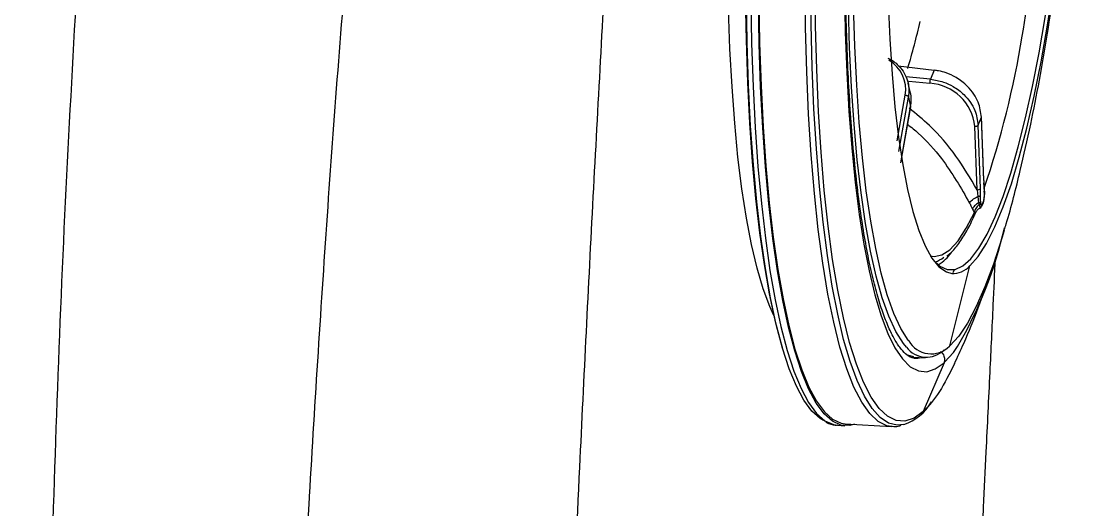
# Model space of a CAD drawing. Extents: x 832 to 912, y 781 to 934.
# Drawn here: x 861.07 to 865.291, y 842.999 to 844.95 of the extents above; entities that cross this region are included whole.
import ezdxf

# ---------------------------------------------------------------- set-up
doc = ezdxf.new("R2010")
doc.units = 0
doc.header["$MEASUREMENT"] = 0
doc.layers.add('1', color=4, linetype='Continuous')

# ---------------------------------------------------------------- blocks, each defined once
blk = doc.blocks.new('2026 SOVEREIGN HL')
at = {"layer": '1', "color": 3, "linetype": 'Continuous', "lineweight": 25}
for p, q in [((32.8406, 47.6773), (32.985, 47.6597)), ((32.985, 47.6597), (32.9699, 47.6235)), ((32.9699, 47.6235), (32.8718, 47.6329)), ((32.8899, 47.5679), (32.8808, 47.6081)), ((32.8833, 47.6156), (32.9676, 47.6075)), ((32.837, 47.3783), (32.8692, 47.5594)), ((32.8434, 47.3355), (32.882, 47.5524)), ((32.882, 47.5524), (32.8906, 47.514)), ((32.8509, 47.2901), (32.8906, 47.514)), ((32.851, 47.2893), (32.8907, 47.5128)), ((33.16, 47.4396), (33.1735, 47.4719)), ((33.1825, 47.2196), (33.1735, 47.4719)), ((33.1827, 47.2207), (33.1736, 47.4744)), ((33.1554, 47.1827), (33.1464, 47.4349)), ((33.169, 47.1874), (33.16, 47.4396)), ((33.1837, 47.1948), (33.1829, 47.2097)), ((33.1851, 47.1719), (33.1837, 47.1951)), ((33.1554, 47.1827), (33.1588, 47.155)), ((33.1588, 47.155), (33.1619, 47.1302)), ((33.1848, 47.1536), (33.1853, 47.1648)), ((33.1853, 47.1645), (33.1851, 47.1721)), ((33.1619, 47.1302), (33.1639, 47.1224)), ((33.1758, 47.1195), (33.1788, 47.1266)), ((33.1469, 47.0837), (33.1504, 47.0922)), ((33.0475, 46.5598), (33.1271, 46.8783)), ((33.0623, 46.8603), (33.0586, 46.8509)), ((32.8764, 46.5235), (32.9023, 46.5165)), ((33.037, 46.5475), (33.037, 46.5475)), ((32.9022, 46.5139), (32.9491, 46.5119)), ((32.9027, 46.5101), (32.907, 46.5097)), ((33.0237, 46.4917), (32.941, 46.2973)), ((32.5983, 46.2424), (32.6285, 46.2405)), ((32.629, 46.2484), (32.814, 46.2371)), ((32.8161, 46.237), (32.814, 46.2371))]:
    blk.add_line(p, q, dxfattribs=at)
at = {"layer": '1', "color": 3, "linetype": 'Continuous', "lineweight": 25, "flags": 128}
for points in [[(32.5431, 46.2617), (32.5292, 46.2697), (32.4963, 46.2989), (32.4647, 46.3418), (32.4345, 46.3981), (32.4059, 46.4675), (32.3792, 46.5497), (32.3543, 46.6442), (32.3315, 46.7505), (32.3109, 46.868), (32.2925, 46.9961), (32.2765, 47.1342), (32.263, 47.2814), (32.252, 47.4371), (32.2437, 47.6003), (32.2379, 47.7702), (32.2349, 47.9459)], [(32.2529, 47.9419), (32.2559, 47.7656), (32.2617, 47.5951), (32.2701, 47.4314), (32.2811, 47.2752), (32.2947, 47.1275), (32.3107, 46.989), (32.3291, 46.8605), (32.3498, 46.7426), (32.3727, 46.636), (32.3976, 46.5412), (32.4245, 46.4588), (32.4531, 46.3891), (32.4834, 46.3327), (32.5151, 46.2896), (32.5482, 46.2603), (32.5823, 46.2448), (32.5983, 46.2424)], [(32.6661, 46.2461), (32.6476, 46.2414), (32.6125, 46.243), (32.5784, 46.2585), (32.5454, 46.2878), (32.5136, 46.3308), (32.4834, 46.3873), (32.4547, 46.4569), (32.4279, 46.5394), (32.4029, 46.6341), (32.38, 46.7407), (32.3593, 46.8586), (32.3409, 46.9872), (32.3249, 47.1257), (32.3113, 47.2734), (32.3003, 47.4295), (32.2919, 47.5933), (32.2862, 47.7637), (32.2831, 47.94)], [(32.2846, 47.9427), (32.2877, 47.767), (32.2934, 47.597), (32.3018, 47.4338), (32.3128, 47.2781), (32.3263, 47.1308), (32.3423, 46.9928), (32.3606, 46.8646), (32.3813, 46.7471), (32.4041, 46.6408), (32.4289, 46.5463), (32.4557, 46.4641), (32.4843, 46.3947), (32.5145, 46.3384), (32.5461, 46.2955), (32.579, 46.2662), (32.6131, 46.2508), (32.629, 46.2484)], [(32.2306, 47.9534), (32.2336, 47.779), (32.2393, 47.6104), (32.2477, 47.4484), (32.2585, 47.294), (32.2719, 47.1478), (32.2878, 47.0108), (32.306, 46.8837), (32.3265, 46.7671), (32.3491, 46.6616), (32.3738, 46.5679), (32.3778, 46.5542)], [(32.8741, 46.5536), (32.8614, 46.5692), (32.8317, 46.6163), (32.8037, 46.6771), (32.7774, 46.7511), (32.753, 46.838), (32.7307, 46.9371), (32.7106, 47.0479), (32.6928, 47.1697), (32.6775, 47.3017), (32.6647, 47.4431), (32.6545, 47.5931), (32.647, 47.7507), (32.6423, 47.915)], [(32.8828, 46.5792), (32.8809, 46.5817), (32.8515, 46.6286), (32.8236, 46.689), (32.7974, 46.7626), (32.7732, 46.8489), (32.751, 46.9475), (32.7311, 47.0576), (32.7134, 47.1786), (32.6982, 47.3098), (32.6855, 47.4504), (32.6753, 47.5995), (32.6679, 47.7562), (32.6631, 47.9195)], [(32.8004, 47.9294), (32.807, 47.7829), (32.8163, 47.644), (32.8281, 47.5136), (32.8426, 47.3927), (32.8594, 47.2822), (32.8785, 47.1828), (32.8998, 47.0953), (32.9231, 47.0203), (32.9483, 46.9583), (32.9751, 46.9098), (33.0034, 46.8751), (33.033, 46.8546), (33.0543, 46.8486)], [(32.3448, 46.68), (32.328, 46.7165), (32.3019, 46.7864), (32.2776, 46.8688), (32.2553, 46.9632), (32.2351, 47.069), (32.2172, 47.1856), (32.2015, 47.3124), (32.1883, 47.4484), (32.1777, 47.593), (32.1695, 47.7452), (32.1641, 47.9042), (32.1612, 48.0689), (32.1611, 48.2384), (32.1636, 48.4117), (32.1688, 48.5878), (32.1766, 48.7654), (32.187, 48.9437), (32.1999, 49.1215), (32.2153, 49.2978), (32.233, 49.4715), (32.2529, 49.6415), (32.275, 49.8068), (32.299, 49.9665)], [(33.127, 46.8783), (33.1604, 46.9157), (33.1938, 46.9677), (33.2272, 47.0338), (33.2602, 47.1137), (33.2925, 47.2065), (33.324, 47.3118), (33.3544, 47.4286), (33.3835, 47.556), (33.411, 47.6932), (33.4367, 47.839), (33.4605, 47.9923), (33.4821, 48.152), (33.5015, 48.3169), (33.5183, 48.4857), (33.5326, 48.6571), (33.5442, 48.8298), (33.553, 49.0025), (33.559, 49.1739)], [(32.976, 46.9085), (32.9784, 46.9055), (33.007, 46.8777), (33.0368, 46.8639), (33.0676, 46.8643), (33.0991, 46.8787), (33.131, 46.9072), (33.1632, 46.9494), (33.1955, 47.0052), (33.2276, 47.074), (33.2592, 47.1555), (33.2902, 47.249), (33.3203, 47.3538), (33.3493, 47.4693), (33.377, 47.5945), (33.4032, 47.7286), (33.4277, 47.8705), (33.4503, 48.0194), (33.4709, 48.1741), (33.4893, 48.3335), (33.5055, 48.4965), (33.5133, 48.5872)], [(32.814, 46.2371), (32.7956, 46.2401), (32.7609, 46.2571), (32.7273, 46.2886), (32.6951, 46.3343), (32.6644, 46.394), (32.6355, 46.4675), (32.6085, 46.5542), (32.5835, 46.6537), (32.5607, 46.7655), (32.5402, 46.8889), (32.5221, 47.0231), (32.5065, 47.1676), (32.4936, 47.3215), (32.4833, 47.4838), (32.4758, 47.6537), (32.4711, 47.8303), (32.4691, 48.0126), (32.47, 48.1995), (32.4737, 48.39)], [(32.8631, 46.2447), (32.8369, 46.242), (32.8025, 46.2505), (32.769, 46.2728), (32.7368, 46.3088), (32.7059, 46.3583), (32.6766, 46.4211), (32.649, 46.4967), (32.6232, 46.5849), (32.5994, 46.6851), (32.5777, 46.7969), (32.5583, 46.9195), (32.5411, 47.0524), (32.5264, 47.1948), (32.5142, 47.346), (32.5045, 47.5052), (32.4975, 47.6715), (32.4931, 47.844), (32.4914, 48.0219), (32.4923, 48.2041), (32.496, 48.3898)], [(32.941, 46.2973), (32.9042, 46.2709), (32.868, 46.2589), (32.8325, 46.2613), (32.7981, 46.2781), (32.7648, 46.3093), (32.7329, 46.3546), (32.7025, 46.4138), (32.6738, 46.4866), (32.647, 46.5725), (32.6223, 46.6712), (32.5997, 46.7819), (32.5793, 46.9042), (32.5614, 47.0373), (32.546, 47.1805), (32.5332, 47.3329), (32.523, 47.4938), (32.5155, 47.6622), (32.5109, 47.8372), (32.5089, 48.0179), (32.5098, 48.2031), (32.5135, 48.3919)], [(32.6258, 48.0178), (32.6261, 47.9788), (32.6295, 47.8116), (32.6356, 47.6504), (32.6443, 47.4961), (32.6555, 47.3497), (32.6693, 47.2119), (32.6856, 47.0837), (32.7041, 46.9657), (32.7249, 46.8586), (32.7479, 46.7631), (32.7728, 46.6797), (32.7995, 46.6089), (32.8279, 46.5512), (32.8578, 46.5068), (32.8891, 46.4761), (32.9215, 46.4591), (32.9548, 46.4561), (32.989, 46.467), (33.0237, 46.4917)], [(33.1825, 47.2196), (33.1827, 47.2206), (33.1827, 47.2207)], [(32.969, 46.918), (32.9843, 46.9157), (33.0156, 46.9221), (33.0476, 46.9431), (33.08, 46.9787), (33.1125, 47.0285), (33.1449, 47.0921)], [(33.2641, 47.0197), (33.2548, 46.9887), (33.2213, 46.8856), (33.1871, 46.7945), (33.1524, 46.7159), (33.1174, 46.6504), (33.0824, 46.5982), (33.0475, 46.5598)], [(33.0259, 46.4937), (33.061, 46.533), (33.0778, 46.5567)], [(32.907, 46.5097), (32.9194, 46.5099), (32.9338, 46.5126)]]:
    blk.add_lwpolyline(points, dxfattribs=at)
at = {"layer": '1', "color": 3, "linetype": 'Continuous', "lineweight": 25}
for centre, radius, start, end in [((24.6162, 49.3032), 8.8489, 350.19381, 355.84408), ((30.2959, 48.4483), 2.6987, 343.1723, 347.2849), ((29.6792, 48.3856), 3.7038, 341.1358, 350.8424), ((32.7326, 47.5812), 0.1384, 350.968, 58.9343), ((32.9557, 47.4162), 0.1916, 5.5816, 86.4387), ((33.158, 47.1973), 0.0147, 260.0729, 318.2478), ((31.6137, 47.4096), 1.6944, 329.7767, 347.0476), ((32.9526, 46.9979), 0.1099, 289.0213, 309.4652), ((32.8957, 47.0457), 0.1943, 302.788, 324.1981), ((33.0601, 46.9384), 0.0899, 266.2835, 318.0873), ((32.9722, 46.6301), 0.1028, 209.6822, 315.3085), ((32.9538, 46.6137), 0.0998, 217.014, 314.6676), ((32.9017, 46.7208), 0.2172, 311.362, 312.1569), ((32.8586, 46.6738), 0.2458, 312.1882, 312.8875), ((32.795, 46.4404), 0.2072, 289.2103, 329.4882)]:
    blk.add_arc(centre, radius, start, end, dxfattribs=at)
for points, knots in [([(33.2643, 47.022), (33.2668, 47.03), (33.291, 47.1075), (33.3258, 47.2469), (33.3695, 47.438), (33.4054, 47.6207), (33.4368, 47.803), (33.4643, 47.9875), (33.4879, 48.1692), (33.5079, 48.3496), (33.5249, 48.5293), (33.5389, 48.7088), (33.55, 48.8881), (33.5575, 49.0495), (33.5606, 49.1506), (33.5618, 49.1924)], [0, 0, 0, 0, 0.0126736, 0.1230906, 0.2155736, 0.3011915, 0.3902038, 0.4746215, 0.5560506, 0.6355354, 0.7137657, 0.7912425, 0.868367, 0.9454943, 1, 1, 1, 1]), ([(29.6088, 48.83), (29.593, 48.5463), (29.5616, 47.9797), (29.5142, 47.1311), (29.48, 46.2836), (29.4537, 45.4375), (29.4335, 44.5975), (29.416, 43.806), (29.3966, 43.0622), (29.3792, 42.362), (29.3661, 41.6645), (29.3569, 40.9711), (29.3503, 40.2832), (29.345, 39.5998), (29.342, 39.1484), (29.3405, 38.9222)], [0, 0, 0, 0, 0.08319, 0.166175, 0.24977, 0.333564, 0.417506, 0.500984, 0.572156, 0.643477, 0.714888, 0.786315, 0.857598, 0.928669, 1, 1, 1, 1]), ([(30.7078, 48.8307), (30.6887, 48.6352), (30.6507, 48.2449), (30.603, 47.6601), (30.5607, 47.078), (30.5226, 46.4991), (30.4973, 46.0834), (30.4828, 45.8296), (30.4774, 45.7359), (30.4731, 45.6595), (30.4698, 45.6002), (30.467, 45.5497), (30.4633, 45.4828), (30.4581, 45.3867), (30.4513, 45.2597), (30.4432, 45.1036), (30.4345, 44.9345), (30.4262, 44.7668), (30.4177, 44.5897), (30.4093, 44.4088), (30.4012, 44.2292), (30.3947, 44.0777), (30.3896, 43.9539), (30.3857, 43.8578), (30.3823, 43.7738), (30.3788, 43.6827), (30.3744, 43.5654), (30.3691, 43.4181), (30.3631, 43.244), (30.3576, 43.0708), (30.3528, 42.9112), (30.3488, 42.7723), (30.345, 42.6362), (30.3414, 42.5007), (30.3384, 42.3829), (30.3349, 42.2426), (30.3308, 42.0683), (30.3264, 41.8715), (30.3226, 41.6917), (30.3193, 41.5335), (30.316, 41.3685), (30.3128, 41.197), (30.3064, 40.8425), (30.298, 40.307), (30.2898, 39.5939), (30.2871, 39.1233), (30.2858, 38.8878)], [0, 0, 0, 0, 0.05739, 0.114567, 0.171506, 0.228395, 0.284968, 0.294278, 0.303506, 0.312736, 0.316928, 0.321082, 0.327699, 0.33678, 0.349616, 0.365431, 0.383235, 0.399973, 0.415454, 0.436167, 0.454103, 0.469268, 0.481669, 0.491312, 0.498201, 0.506959, 0.518756, 0.533586, 0.551445, 0.571423, 0.586056, 0.599846, 0.613631, 0.627408, 0.641088, 0.649523, 0.670168, 0.69429, 0.709693, 0.725215, 0.742784, 0.76036, 0.777943, 0.851962, 0.925942, 1, 1, 1, 1]), ([(31.7132, 48.7665), (31.7026, 48.59), (31.6813, 48.2338), (31.6516, 47.6959), (31.6225, 47.1548), (31.5947, 46.6139), (31.5659, 46.0192), (31.5373, 45.3717), (31.5104, 44.6723), (31.4853, 43.8902), (31.4642, 43.0264), (31.4471, 42.0826), (31.4349, 41.1449), (31.4275, 40.2151), (31.4264, 39.6037), (31.4259, 39.2979)], [0, 0, 0, 0, 0.0544383, 0.1098242, 0.1655244, 0.2212614, 0.2769508, 0.3498668, 0.4228109, 0.495878, 0.5963127, 0.6973091, 0.7982168, 0.8990358, 1, 1, 1, 1]), ([(32.9046, 46.5107), (32.8997, 46.5114), (32.8899, 46.5128), (32.8702, 46.5264), (32.8473, 46.5514), (32.8232, 46.5895), (32.7993, 46.6391), (32.776, 46.7006), (32.7537, 46.774), (32.7326, 46.8587), (32.7131, 46.9544), (32.6953, 47.0605), (32.6795, 47.1762), (32.6657, 47.3009), (32.6541, 47.4339), (32.6447, 47.5744), (32.6376, 47.7218), (32.6328, 47.8718), (32.6316, 47.9749), (32.631, 48.0249)], [0, 0, 0, 0, 0.05492, 0.110485, 0.169821, 0.227179, 0.284679, 0.342869, 0.401725, 0.461086, 0.520807, 0.58078, 0.64093, 0.701206, 0.761574, 0.822009, 0.882494, 0.943017, 1, 1, 1, 1]), ([(32.7994, 47.7079), (32.8039, 47.7058), (32.8236, 47.6965), (32.8483, 47.6732), (32.8701, 47.6412), (32.8851, 47.6017), (32.8832, 47.5715), (32.882, 47.5524)], [0, 0, 0, 0, 0.073748, 0.318981, 0.513044, 0.691438, 1, 1, 1, 1]), ([(33.1735, 47.4719), (33.1706, 47.492), (33.1661, 47.5239), (33.1431, 47.5655), (33.1146, 47.6004), (33.0764, 47.6297), (33.0363, 47.6482), (33.0066, 47.6565), (32.9908, 47.6588), (32.985, 47.6597)], [0, 0, 0, 0, 0.2254281, 0.3565677, 0.4997021, 0.6901855, 0.8371628, 0.9404704, 1, 1, 1, 1]), ([(32.9676, 47.6075), (32.9677, 47.6089), (32.9678, 47.6119), (32.9684, 47.6167), (32.9691, 47.6209), (32.9696, 47.6226), (32.9699, 47.6235)], [0, 0, 0, 0, 0.250002, 0.500007, 0.749994, 1, 1, 1, 1]), ([(32.9699, 47.6235), (32.9872, 47.6206), (33.0186, 47.6153), (33.0641, 47.594), (33.1012, 47.5663), (33.1293, 47.5328), (33.1525, 47.4917), (33.1571, 47.4598), (33.16, 47.4396)], [0, 0, 0, 0, 0.176664, 0.320153, 0.500148, 0.642586, 0.77352, 1, 1, 1, 1]), ([(32.882, 47.5524), (32.8816, 47.5532), (32.8809, 47.5548), (32.8778, 47.5571), (32.8738, 47.5588), (32.8707, 47.5592), (32.8692, 47.5594)], [0, 0, 0, 0, 0.249987, 0.500008, 0.750007, 1, 1, 1, 1]), ([(32.8906, 47.514), (32.8931, 47.5333), (32.8956, 47.5533), (32.8889, 47.5713), (32.8887, 47.5719)], [0, 0, 0, 0, 0.9683815, 1, 1, 1, 1]), ([(33.1554, 47.1827), (33.1289, 47.2281), (33.0758, 47.3188), (32.9824, 47.4281), (32.9122, 47.4851), (32.8846, 47.5075)], [0, 0, 0, 0, 0.3777464, 0.7555198, 1, 1, 1, 1]), ([(32.8784, 47.4437), (32.8929, 47.4319), (32.9433, 47.3908), (33.0343, 47.2886), (33.0911, 47.1895), (33.1258, 47.1289)], [0, 0, 0, 0, 0.135171, 0.471757, 1, 1, 1, 1]), ([(33.16, 47.4396), (33.1595, 47.4389), (33.1586, 47.4375), (33.1552, 47.4359), (33.151, 47.4349), (33.1479, 47.4349), (33.1464, 47.4349)], [0, 0, 0, 0, 0.250011, 0.499974, 0.750007, 1, 1, 1, 1]), ([(33.1825, 47.2196), (33.1827, 47.2144), (33.1831, 47.2051), (33.1836, 47.1962), (33.1838, 47.1923)], [0, 0, 0, 0, 0.559982, 1, 1, 1, 1]), ([(33.1258, 47.1289), (33.1268, 47.1309), (33.1289, 47.135), (33.1365, 47.1421), (33.1468, 47.1493), (33.1548, 47.1531), (33.1588, 47.155)], [0, 0, 0, 0, 0.233406, 0.486541, 0.746968, 1, 1, 1, 1]), ([(33.1697, 47.1587), (33.1693, 47.1583), (33.1686, 47.1573), (33.166, 47.1562), (33.1626, 47.1553), (33.16, 47.1551), (33.1588, 47.155)], [0, 0, 0, 0, 0.2431058, 0.4999782, 0.756892, 1, 1, 1, 1]), ([(33.1697, 47.1587), (33.1696, 47.1642), (33.1694, 47.1739), (33.1691, 47.1833), (33.169, 47.1874)], [0, 0, 0, 0, 0.559974, 1, 1, 1, 1]), ([(33.1701, 47.1339), (33.17, 47.1385), (33.1699, 47.1468), (33.1697, 47.1551), (33.1697, 47.1587)], [0, 0, 0, 0, 0.559993, 1, 1, 1, 1]), ([(33.1787, 47.1265), (33.1795, 47.1285), (33.1811, 47.1325), (33.1832, 47.1416), (33.1847, 47.1493), (33.1848, 47.1534), (33.1848, 47.1536)], [0, 0, 0, 0, 0.321133, 0.647998, 0.982143, 1, 1, 1, 1]), ([(33.1799, 47.1313), (33.1808, 47.1337), (33.1823, 47.138), (33.1841, 47.1472), (33.185, 47.156), (33.1852, 47.161), (33.1852, 47.1634)], [0, 0, 0, 0, 0.333516, 0.622401, 0.821334, 1, 1, 1, 1]), ([(33.1851, 47.1698), (33.1852, 47.1703), (33.1854, 47.1715), (33.1847, 47.1731), (33.1832, 47.1746), (33.1816, 47.1753), (33.1808, 47.1756)], [0, 0, 0, 0, 0.245332, 0.500046, 0.754707, 1, 1, 1, 1]), ([(33.1838, 47.1923), (33.184, 47.1881), (33.1845, 47.1806), (33.1849, 47.1731), (33.1851, 47.1698)], [0, 0, 0, 0, 0.560008, 1, 1, 1, 1]), ([(33.1851, 47.1698), (33.1851, 47.1686), (33.1852, 47.1666), (33.1852, 47.1644), (33.1852, 47.1634)], [0, 0, 0, 0, 0.559756, 1, 1, 1, 1]), ([(33.1852, 47.1634), (33.1854, 47.1637), (33.1856, 47.1641), (33.1853, 47.1644), (33.1853, 47.1645)], [0, 0, 0, 0, 0.810208, 1, 1, 1, 1]), ([(33.1258, 47.1289), (33.128, 47.1244), (33.1319, 47.1163), (33.1358, 47.1086), (33.1375, 47.1052)], [0, 0, 0, 0, 0.5593358, 1, 1, 1, 1]), ([(33.1619, 47.1302), (33.1589, 47.1284), (33.1527, 47.1247), (33.1453, 47.1182), (33.1398, 47.1116), (33.1383, 47.1075), (33.1376, 47.1056)], [0, 0, 0, 0, 0.249819, 0.506109, 0.759176, 1, 1, 1, 1]), ([(33.1639, 47.1224), (33.1612, 47.1203), (33.1559, 47.1159), (33.1499, 47.108), (33.1459, 47.0998), (33.1452, 47.0946), (33.1449, 47.0921)], [0, 0, 0, 0, 0.249554, 0.50526, 0.758204, 1, 1, 1, 1]), ([(33.1508, 47.0922), (33.1518, 47.0942), (33.1539, 47.0983), (33.1598, 47.1054), (33.166, 47.1088), (33.1701, 47.111)], [0, 0, 0, 0, 0.254324, 0.508493, 1, 1, 1, 1]), ([(33.1701, 47.1339), (33.1698, 47.1335), (33.1692, 47.1327), (33.1673, 47.1316), (33.1649, 47.1307), (33.1629, 47.1304), (33.1619, 47.1302)], [0, 0, 0, 0, 0.245333, 0.49999, 0.754637, 1, 1, 1, 1]), ([(33.1704, 47.1279), (33.1701, 47.1273), (33.1697, 47.1262), (33.1682, 47.1247), (33.1663, 47.1234), (33.1647, 47.1228), (33.1639, 47.1224)], [0, 0, 0, 0, 0.246545, 0.500055, 0.753492, 1, 1, 1, 1]), ([(33.1639, 47.1224), (33.1649, 47.1193), (33.1668, 47.1133), (33.167, 47.1095), (33.1673, 47.1099), (33.1674, 47.1099)], [0, 0, 0, 0, 0.494943, 0.967717, 1, 1, 1, 1]), ([(33.1676, 47.1097), (33.169, 47.1106), (33.1717, 47.1124), (33.1745, 47.1172), (33.1758, 47.1195)], [0, 0, 0, 0, 0.508868, 1, 1, 1, 1]), ([(33.1704, 47.1279), (33.1703, 47.1289), (33.1702, 47.1308), (33.1701, 47.133), (33.1701, 47.1339)], [0, 0, 0, 0, 0.5598137, 1, 1, 1, 1]), ([(33.1704, 47.1279), (33.1705, 47.1264), (33.1709, 47.1233), (33.1718, 47.1204), (33.1732, 47.1189), (33.175, 47.1201), (33.1763, 47.1228), (33.177, 47.1243)], [0, 0, 0, 0, 0.14944, 0.312463, 0.494156, 0.732241, 1, 1, 1, 1]), ([(33.1799, 47.1313), (33.1799, 47.1303), (33.1797, 47.1283), (33.1783, 47.1255), (33.176, 47.1233), (33.174, 47.1225), (33.173, 47.1221)], [0, 0, 0, 0, 0.244446, 0.500028, 0.755589, 1, 1, 1, 1]), ([(33.177, 47.1243), (33.1775, 47.1256), (33.1785, 47.1279), (33.1795, 47.1303), (33.1799, 47.1313)], [0, 0, 0, 0, 0.5600134, 1, 1, 1, 1]), ([(33.0352, 46.9185), (33.0404, 46.9223), (33.0567, 46.9345), (33.0829, 46.967), (33.1145, 47.0175), (33.1358, 47.0572), (33.1464, 47.0827), (33.1469, 47.0837)], [0, 0, 0, 0, 0.1310509, 0.412635, 0.7011352, 0.9880252, 1, 1, 1, 1]), ([(33.1376, 47.1056), (33.1375, 47.1055), (33.1375, 47.1054), (33.1375, 47.1053), (33.1375, 47.1052)], [0, 0, 0, 0, 0.560186, 1, 1, 1, 1]), ([(33.1375, 47.1052), (33.1389, 47.1025), (33.1413, 47.0977), (33.1438, 47.0938), (33.1449, 47.0921)], [0, 0, 0, 0, 0.560539, 1, 1, 1, 1]), ([(33.1449, 47.0921), (33.1464, 47.0914), (33.1494, 47.09), (33.1502, 47.0914), (33.1506, 47.0922)], [0, 0, 0, 0, 0.470621, 1, 1, 1, 1]), ([(33.2278, 46.9103), (33.2248, 46.8477), (33.2177, 46.6957), (33.2055, 46.4376), (33.1926, 46.1683), (33.1801, 45.9085), (33.1714, 45.7283), (33.165, 45.5948), (33.161, 45.5135), (33.1574, 45.4384), (33.1546, 45.3813), (33.1511, 45.3079), (33.1461, 45.205), (33.1375, 45.0289), (33.1266, 44.8025), (33.1129, 44.5195), (33.0975, 44.2005), (33.0843, 43.9261), (33.0738, 43.7064), (33.0673, 43.571), (33.063, 43.4795), (33.0607, 43.4318), (33.0596, 43.4083), (33.0582, 43.3787), (33.0565, 43.3431), (33.0529, 43.2666), (33.0466, 43.1347), (33.0371, 42.9331), (33.0254, 42.6822), (33.0114, 42.382), (32.9962, 42.0541), (32.9801, 41.7031), (32.9633, 41.3335), (32.9451, 40.9287), (32.9264, 40.5082), (32.9073, 40.0749), (32.8938, 39.7661), (32.8856, 39.5781), (32.883, 39.5196), (32.8807, 39.4654), (32.8783, 39.4111), (32.876, 39.3568), (32.8736, 39.3025), (32.8499, 38.7527), (32.8076, 37.7616), (32.7475, 36.3271), (32.6904, 34.945), (32.634, 33.5613), (32.5802, 32.2326), (32.5412, 31.2761), (32.5172, 30.6914), (32.5081, 30.4735), (32.5012, 30.3057), (32.4982, 30.1944), (32.4889, 30.0924), (32.4886, 30.0305), (32.4885, 30.0011)], [0, 0, 0, 0, 0.011095, 0.026958, 0.045781, 0.058849, 0.073042, 0.077736, 0.082541, 0.087458, 0.091055, 0.092665, 0.100476, 0.109312, 0.123902, 0.140632, 0.159495, 0.180483, 0.189308, 0.198461, 0.204497, 0.205532, 0.206924, 0.208672, 0.210778, 0.21324, 0.222243, 0.234162, 0.248996, 0.266742, 0.287396, 0.307154, 0.328999, 0.352932, 0.378956, 0.403572, 0.429771, 0.433711, 0.436921, 0.44013, 0.443339, 0.446547, 0.449755, 0.452962, 0.544045, 0.625528, 0.707366, 0.789192, 0.871019, 0.943187, 0.959077, 0.974926, 0.981926, 0.988911, 0.994744, 1, 1, 1, 1]), ([(33.065, 46.4877), (33.0777, 46.5148), (33.1126, 46.589), (33.1621, 46.7119), (33.1956, 46.8081), (33.2126, 46.8569)], [0, 0, 0, 0, 0.221109, 0.604949, 1, 1, 1, 1]), ([(33.0096, 46.5368), (33.0109, 46.5359), (33.0147, 46.5332), (33.0196, 46.527), (33.0239, 46.5188), (33.026, 46.5097), (33.0262, 46.5004), (33.0245, 46.4946), (33.0237, 46.4917)], [0, 0, 0, 0, 0.0901595, 0.2721298, 0.4540941, 0.6360638, 0.8180298, 1, 1, 1, 1]), ([(32.9181, 46.5133), (32.9157, 46.512), (32.9094, 46.5086), (32.9033, 46.5115), (32.8995, 46.5133)], [0, 0, 0, 0, 0.366503, 1, 1, 1, 1]), ([(33.065, 46.4877), (33.0454, 46.448), (33.0041, 46.3642), (32.9628, 46.3204), (32.941, 46.2973)], [0, 0, 0, 0, 0.47362, 1, 1, 1, 1]), ([(32.5519, 46.2554), (32.5529, 46.2548), (32.5646, 46.2472), (32.5811, 46.2425), (32.5964, 46.2433), (32.5997, 46.2435)], [0, 0, 0, 0, 0.068113, 0.8022, 1, 1, 1, 1]), ([(32.8171, 46.2383), (32.821, 46.2377), (32.8331, 46.2358), (32.845, 46.2395), (32.853, 46.2421)], [0, 0, 0, 0, 0.324159, 1, 1, 1, 1])]:
    blk.add_open_spline(points, degree=3, knots=knots, dxfattribs=at)

msp = doc.modelspace()

# ---------------------------------------------------------------- block references
at = {"layer": '1'}
msp.add_blockref('2026 SOVEREIGN HL', (831.7292, 797.0948), dxfattribs=at)

doc.saveas('drawing.dxf')
